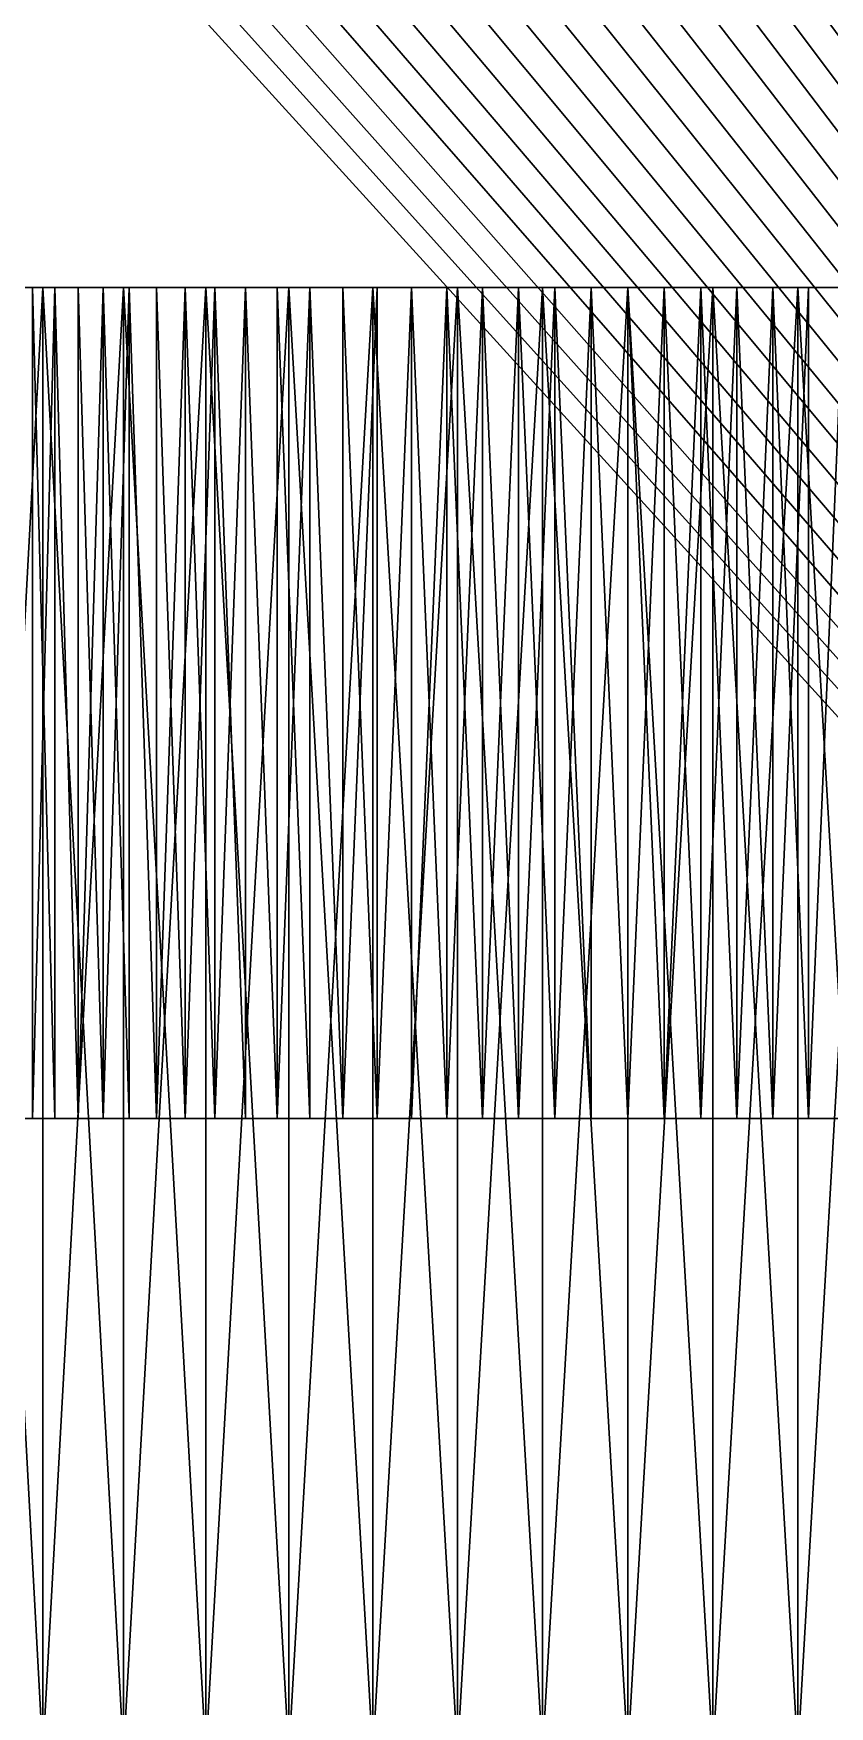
# Model space of a CAD drawing. Header units: millimetres. Extents: x 0 to 520, y -2 to 382.
# Drawn here: x 339.784 to 341.413, y 24.097 to 27.52 of the extents above; entities that cross this region are included whole.
import ezdxf

# ---------------------------------------------------------------- set-up
doc = ezdxf.new("R2010")
doc.units = ezdxf.units.MM

msp = doc.modelspace()

# ---------------------------------------------------------------- linework, layer by layer
at = {"layer": 'BRASS', "color": 52}
for points in [[(509.2, 369.2, 103), (10.8, 369.2, 103), (10.8, 10.8, 103)], [(509.2, 369.2, 103), (10.8, 10.8, 103), (509.2, 10.8, 103)], [(336.599, 36.5929, 86), (481.6847, 69.0037, 86), (499.5, 20.5, 86)], [(336.599, 36.5929, 86), (499.5, 20.5, 86), (336.5767, 36.5137, 86)], [(336.5767, 36.5137, 86), (499.5, 20.5, 86), (336.5505, 36.4357, 86)], [(336.5505, 36.4357, 86), (499.5, 20.5, 86), (336.5204, 36.3591, 86)], [(336.5204, 36.3591, 86), (499.5, 20.5, 86), (336.4866, 36.2841, 86)], [(336.4866, 36.2841, 86), (499.5, 20.5, 86), (336.4491, 36.2109, 86)], [(336.4491, 36.2109, 86), (499.5, 20.5, 86), (336.4079, 36.1396, 86)], [(336.4079, 36.1396, 86), (499.5, 20.5, 86), (336.3633, 36.0705, 86)], [(336.3633, 36.0705, 86), (499.5, 20.5, 86), (336.3153, 36.0037, 86)], [(336.3153, 36.0037, 86), (499.5, 20.5, 86), (336.264, 35.9394, 86)], [(336.264, 35.9394, 86), (499.5, 20.5, 86), (336.2095, 35.8777, 86)], [(336.2095, 35.8777, 86), (499.5, 20.5, 86), (336.1521, 35.8188, 86)], [(336.1521, 35.8188, 86), (499.5, 20.5, 86), (336.0918, 35.7629, 86)], [(336.0918, 35.7629, 86), (499.5, 20.5, 86), (336.0288, 35.71, 86)], [(336.0288, 35.71, 86), (499.5, 20.5, 86), (335.9632, 35.6603, 86)], [(335.9632, 35.6603, 86), (499.5, 20.5, 86), (335.8952, 35.614, 86)], [(335.8952, 35.614, 86), (499.5, 20.5, 86), (335.825, 35.5711, 86)], [(335.825, 35.5711, 86), (499.5, 20.5, 86), (335.7527, 35.5317, 86)], [(335.7527, 35.5317, 86), (499.5, 20.5, 86), (335.6786, 35.496, 86)], [(335.6028, 35.4641, 86), (499.5, 20.5, 86), (335.5255, 35.4359, 86)], [(335.6786, 35.496, 86), (499.5, 20.5, 86), (335.6028, 35.4641, 86)], [(335.5255, 35.4359, 86), (499.5, 20.5, 86), (335.4469, 35.4117, 86)], [(335.4469, 35.4117, 86), (499.5, 20.5, 86), (335.3672, 35.3914, 86)], [(335.2052, 35.3628, 86), (499.5, 20.5, 86), (335.1233, 35.3546, 86)], [(335.2865, 35.3751, 86), (499.5, 20.5, 86), (335.2052, 35.3628, 86)], [(335.3672, 35.3914, 86), (499.5, 20.5, 86), (335.2865, 35.3751, 86)], [(499.5, 20.5, 86), (20.5, 20.5, 86), (185.0411, 35.3505, 86)], [(499.5, 20.5, 86), (185.0411, 35.3505, 86), (334.9589, 35.3505, 86)], [(335.0411, 35.3505, 86), (499.5, 20.5, 86), (334.9589, 35.3505, 86)], [(335.1233, 35.3546, 86), (499.5, 20.5, 86), (335.0411, 35.3505, 86)]]:
    msp.add_3dface(points, dxfattribs=at)
at = {"layer": 'STEEL', "color": 8}
for points in [[(347, 48, 86), (337.2388, 35.276, 86), (347, 20, 86)], [(337.25, 35.5, 83), (347, 48, 83), (347, 23, 83)], [(337.2472, 35.3878, 83), (337.25, 35.5, 83), (347, 23, 83)], [(337.2388, 35.276, 83), (337.2472, 35.3878, 83), (347, 23, 83)], [(337.2249, 35.1647, 83), (337.2388, 35.276, 83), (347, 23, 83)], [(337.2388, 35.276, 86), (337.2249, 35.1647, 86), (347, 20, 86)], [(337.2054, 35.0542, 83), (337.2249, 35.1647, 83), (347, 23, 83)], [(337.2249, 35.1647, 86), (337.2054, 35.0542, 86), (347, 20, 86)], [(337.1804, 34.9448, 83), (337.2054, 35.0542, 83), (347, 23, 83)], [(337.2054, 35.0542, 86), (337.1804, 34.9448, 86), (347, 20, 86)], [(337.15, 34.8368, 83), (337.1804, 34.9448, 83), (347, 23, 83)], [(337.1804, 34.9448, 86), (337.15, 34.8368, 86), (347, 20, 86)], [(337.1143, 34.7305, 83), (337.15, 34.8368, 83), (347, 23, 83)], [(337.15, 34.8368, 86), (337.1143, 34.7305, 86), (347, 20, 86)], [(337.0733, 34.626, 83), (337.1143, 34.7305, 83), (347, 23, 83)], [(337.1143, 34.7305, 86), (337.0733, 34.626, 86), (347, 20, 86)], [(337.0272, 34.5238, 83), (337.0733, 34.626, 83), (347, 23, 83)], [(337.0733, 34.626, 86), (337.0272, 34.5238, 86), (347, 20, 86)], [(336.976, 34.4239, 83), (337.0272, 34.5238, 83), (347, 23, 83)], [(337.0272, 34.5238, 86), (336.976, 34.4239, 86), (347, 20, 86)], [(336.9199, 34.3268, 83), (336.976, 34.4239, 83), (347, 23, 83)], [(336.976, 34.4239, 86), (336.9199, 34.3268, 86), (347, 20, 86)], [(336.859, 34.2325, 83), (336.9199, 34.3268, 83), (347, 23, 83)], [(336.9199, 34.3268, 86), (336.859, 34.2325, 86), (347, 20, 86)], [(336.7935, 34.1414, 83), (336.859, 34.2325, 83), (347, 23, 83)], [(336.859, 34.2325, 86), (336.7935, 34.1414, 86), (347, 20, 86)], [(336.7236, 34.0537, 83), (336.7935, 34.1414, 83), (347, 23, 83)], [(336.7935, 34.1414, 86), (336.7236, 34.0537, 86), (347, 20, 86)], [(336.6494, 33.9696, 83), (336.7236, 34.0537, 83), (347, 23, 83)], [(336.7236, 34.0537, 86), (336.6494, 33.9696, 86), (347, 20, 86)], [(336.571, 33.8893, 83), (336.6494, 33.9696, 83), (347, 23, 83)], [(336.6494, 33.9696, 86), (336.571, 33.8893, 86), (347, 20, 86)], [(336.4888, 33.813, 83), (336.571, 33.8893, 83), (347, 23, 83)], [(336.571, 33.8893, 86), (336.4888, 33.813, 86), (347, 20, 86)], [(336.4029, 33.7409, 83), (336.4888, 33.813, 83), (347, 23, 83)], [(336.4888, 33.813, 86), (336.4029, 33.7409, 86), (347, 20, 86)], [(336.3134, 33.6731, 83), (336.4029, 33.7409, 83), (347, 23, 83)], [(336.4029, 33.7409, 86), (336.3134, 33.6731, 86), (347, 20, 86)], [(336.3134, 33.6731, 83), (347, 23, 83), (336.2207, 33.6099, 83)], [(336.3134, 33.6731, 86), (336.2207, 33.6099, 86), (347, 20, 86)], [(336.2207, 33.6099, 83), (347, 23, 83), (336.125, 33.5514, 83)], [(336.2207, 33.6099, 86), (336.125, 33.5514, 86), (347, 20, 86)], [(336.125, 33.5514, 83), (347, 23, 83), (336.0265, 33.4978, 83)], [(336.125, 33.5514, 86), (336.0265, 33.4978, 86), (347, 20, 86)], [(336.0265, 33.4978, 83), (347, 23, 83), (335.9254, 33.4491, 83)], [(336.0265, 33.4978, 86), (335.9254, 33.4491, 86), (347, 20, 86)], [(335.9254, 33.4491, 83), (347, 23, 83), (335.822, 33.4055, 83)], [(335.9254, 33.4491, 86), (335.822, 33.4055, 86), (347, 20, 86)], [(335.822, 33.4055, 83), (347, 23, 83), (335.7166, 33.3672, 83)], [(335.822, 33.4055, 86), (335.7166, 33.3672, 86), (347, 20, 86)], [(335.7166, 33.3672, 83), (347, 23, 83), (335.6094, 33.3341, 83)], [(335.7166, 33.3672, 86), (335.6094, 33.3341, 86), (347, 20, 86)], [(335.5007, 33.3064, 83), (347, 23, 83), (335.3907, 33.2842, 83)], [(335.5007, 33.3064, 86), (335.3907, 33.2842, 86), (347, 20, 86)], [(335.6094, 33.3341, 83), (347, 23, 83), (335.5007, 33.3064, 83)], [(335.6094, 33.3341, 86), (335.5007, 33.3064, 86), (347, 20, 86)], [(335.3907, 33.2842, 83), (347, 23, 83), (335.2798, 33.2675, 83)], [(335.3907, 33.2842, 86), (335.2798, 33.2675, 86), (347, 20, 86)], [(334.9439, 33.2507, 83), (347, 23, 83), (323, 23, 83)], [(334.9439, 33.2507, 86), (323, 20, 86), (347, 20, 86)], [(335.0561, 33.2507, 83), (347, 23, 83), (334.9439, 33.2507, 83)], [(335.0561, 33.2507, 86), (334.9439, 33.2507, 86), (347, 20, 86)], [(335.1681, 33.2563, 83), (347, 23, 83), (335.0561, 33.2507, 83)], [(335.1681, 33.2563, 86), (335.0561, 33.2507, 86), (347, 20, 86)], [(335.2798, 33.2675, 83), (347, 23, 83), (335.1681, 33.2563, 83)], [(335.2798, 33.2675, 86), (335.1681, 33.2563, 86), (347, 20, 86)], [(339.8273, 27, 74.5648), (338.2636, 27, 73.3178), (338.1582, 27, 73.4569)], [(339.7821, 27, 74.6244), (339.8273, 27, 74.5648), (338.1582, 27, 73.4569)], [(339.8273, 27, 76.4352), (338.1582, 27, 77.5431), (338.2636, 27, 77.6822)], [(339.8273, 27, 76.4352), (339.7821, 27, 76.3756), (338.1582, 27, 77.5431)], [(339.8273, 27, 74.5648), (338.3758, 27, 73.1841), (338.2636, 27, 73.3178)], [(339.8753, 27, 76.4925), (338.2636, 27, 77.6822), (338.3758, 27, 77.8159)], [(339.8753, 27, 76.4925), (339.8273, 27, 76.4352), (338.2636, 27, 77.6822)], [(339.9262, 27, 74.4526), (338.4945, 27, 73.0562), (338.3758, 27, 73.1841)], [(339.8753, 27, 74.5075), (339.9262, 27, 74.4526), (338.3758, 27, 73.1841)], [(339.8273, 27, 74.5648), (339.8753, 27, 74.5075), (338.3758, 27, 73.1841)], [(339.9262, 27, 76.5474), (338.3758, 27, 77.8159), (338.4945, 27, 77.9438)], [(339.9262, 27, 76.5474), (339.8753, 27, 76.4925), (338.3758, 27, 77.8159)], [(339.9797, 27, 74.4004), (338.4945, 27, 73.0562), (339.9262, 27, 74.4526)], [(339.9797, 27, 74.4004), (338.6194, 27, 72.9343), (338.4945, 27, 73.0562)], [(339.9797, 27, 76.5996), (339.9262, 27, 76.5474), (338.4945, 27, 77.9438)], [(338.6194, 27, 78.0657), (339.9797, 27, 76.5996), (338.4945, 27, 77.9438)], [(340.0358, 27, 74.3509), (338.6194, 27, 72.9343), (339.9797, 27, 74.4004)], [(340.0358, 27, 74.3509), (338.7502, 27, 72.8188), (338.6194, 27, 72.9343)], [(338.6194, 27, 78.0657), (340.0358, 27, 76.6491), (339.9797, 27, 76.5996)], [(338.7502, 27, 78.1812), (340.0358, 27, 76.6491), (338.6194, 27, 78.0657)], [(340.0943, 27, 74.3043), (338.7502, 27, 72.8188), (340.0358, 27, 74.3509)], [(340.0943, 27, 74.3043), (338.8867, 27, 72.71), (338.7502, 27, 72.8188)], [(338.8867, 27, 78.29), (340.0358, 27, 76.6491), (338.7502, 27, 78.1812)], [(340.155, 27, 74.2606), (338.8867, 27, 72.71), (340.0943, 27, 74.3043)], [(340.155, 27, 74.2606), (339.0284, 27, 72.6082), (338.8867, 27, 72.71)], [(338.8867, 27, 78.29), (340.0943, 27, 76.6957), (340.0358, 27, 76.6491)], [(338.8867, 27, 78.29), (340.155, 27, 76.7394), (340.0943, 27, 76.6957)], [(339.0284, 27, 78.3918), (340.155, 27, 76.7394), (338.8867, 27, 78.29)], [(340.2178, 27, 74.2201), (339.0284, 27, 72.6082), (340.155, 27, 74.2606)], [(340.2178, 27, 74.2201), (339.175, 27, 72.5135), (339.0284, 27, 72.6082)], [(339.175, 27, 78.4865), (340.155, 27, 76.7394), (339.0284, 27, 78.3918)], [(340.2826, 27, 74.1827), (339.175, 27, 72.5135), (340.2178, 27, 74.2201)], [(340.2826, 27, 74.1827), (339.3261, 27, 72.4262), (339.175, 27, 72.5135)], [(339.175, 27, 78.4865), (340.2178, 27, 76.7799), (340.155, 27, 76.7394)], [(339.3261, 27, 78.5738), (340.2178, 27, 76.7799), (339.175, 27, 78.4865)], [(340.3492, 27, 74.1485), (339.3261, 27, 72.4262), (340.2826, 27, 74.1827)], [(340.3492, 27, 74.1485), (339.4814, 27, 72.3466), (339.3261, 27, 72.4262)], [(339.3261, 27, 78.5738), (340.2826, 27, 76.8173), (340.2178, 27, 76.7799)], [(339.4814, 27, 78.6534), (340.2826, 27, 76.8173), (339.3261, 27, 78.5738)], [(340.4173, 27, 74.1178), (339.6405, 27, 72.2748), (339.4814, 27, 72.3466)], [(340.4173, 27, 74.1178), (339.4814, 27, 72.3466), (340.3492, 27, 74.1485)], [(339.4814, 27, 78.6534), (340.3492, 27, 76.8515), (340.2826, 27, 76.8173)], [(339.6405, 27, 78.7252), (340.3492, 27, 76.8515), (339.4814, 27, 78.6534)], [(339.6405, 27, 72.2748), (339.8029, 27, 72.2111), (339.8029, 24, 72.2111)], [(339.6405, 27, 72.2748), (339.8029, 24, 72.2111), (339.6405, 24, 72.2748)], [(339.8029, 27, 78.7889), (339.6405, 27, 78.7252), (339.6405, 24, 78.7252)], [(339.8029, 27, 78.7889), (339.6405, 24, 78.7252), (339.8029, 24, 78.7889)], [(340.487, 27, 74.0905), (339.8029, 27, 72.2111), (339.6405, 27, 72.2748)], [(340.487, 27, 74.0905), (339.6405, 27, 72.2748), (340.4173, 27, 74.1178)], [(339.6405, 27, 78.7252), (340.4173, 27, 76.8822), (340.3492, 27, 76.8515)], [(339.8029, 27, 78.7889), (340.4173, 27, 76.8822), (339.6405, 27, 78.7252)], [(339.8273, 25.3, 74.5648), (339.8273, 27, 74.5648), (339.7821, 25.3, 74.6244)], [(339.8273, 27, 74.5648), (339.7821, 27, 74.6244), (339.7821, 25.3, 74.6244)], [(339.7821, 25.3, 76.3756), (339.7821, 27, 76.3756), (339.8273, 25.3, 76.4352)], [(339.7821, 27, 76.3756), (339.8273, 27, 76.4352), (339.8273, 25.3, 76.4352)], [(339.8029, 27, 72.2111), (339.9684, 27, 72.1555), (339.9684, 24, 72.1555)], [(339.8029, 27, 72.2111), (339.9684, 24, 72.1555), (339.8029, 24, 72.2111)], [(339.9684, 27, 78.8445), (339.8029, 27, 78.7889), (339.8029, 24, 78.7889)], [(339.9684, 27, 78.8445), (339.8029, 24, 78.7889), (339.9684, 24, 78.8445)], [(340.5579, 27, 74.0666), (339.9684, 27, 72.1555), (339.8029, 27, 72.2111)], [(340.5579, 27, 74.0666), (339.8029, 27, 72.2111), (340.487, 27, 74.0905)], [(339.8029, 27, 78.7889), (340.487, 27, 76.9095), (340.4173, 27, 76.8822)], [(339.9684, 27, 78.8445), (340.487, 27, 76.9095), (339.8029, 27, 78.7889)], [(339.8753, 25.3, 74.5075), (339.8273, 27, 74.5648), (339.8273, 25.3, 74.5648)], [(339.8753, 27, 74.5075), (339.8273, 27, 74.5648), (339.8753, 25.3, 74.5075)], [(339.8273, 25.3, 76.4352), (339.8273, 27, 76.4352), (339.8753, 25.3, 76.4925)], [(339.8273, 27, 76.4352), (339.8753, 27, 76.4925), (339.8753, 25.3, 76.4925)], [(339.9262, 25.3, 74.4526), (339.8753, 27, 74.5075), (339.8753, 25.3, 74.5075)], [(339.9262, 27, 74.4526), (339.8753, 27, 74.5075), (339.9262, 25.3, 74.4526)], [(339.8753, 25.3, 76.4925), (339.9262, 27, 76.5474), (339.9262, 25.3, 76.5474)], [(339.8753, 27, 76.4925), (339.9262, 27, 76.5474), (339.8753, 25.3, 76.4925)], [(339.9797, 25.3, 74.4004), (339.9262, 27, 74.4526), (339.9262, 25.3, 74.4526)], [(339.9797, 27, 74.4004), (339.9262, 27, 74.4526), (339.9797, 25.3, 74.4004)], [(339.9262, 25.3, 76.5474), (339.9797, 27, 76.5996), (339.9797, 25.3, 76.5996)], [(339.9262, 27, 76.5474), (339.9797, 27, 76.5996), (339.9262, 25.3, 76.5474)], [(339.9684, 27, 72.1555), (340.1363, 27, 72.1082), (340.1363, 24, 72.1082)], [(339.9684, 27, 72.1555), (340.1363, 24, 72.1082), (339.9684, 24, 72.1555)], [(340.1363, 27, 78.8918), (339.9684, 27, 78.8445), (339.9684, 24, 78.8445)], [(340.1363, 27, 78.8918), (339.9684, 24, 78.8445), (340.1363, 24, 78.8918)], [(340.6299, 27, 74.0464), (340.1363, 27, 72.1082), (339.9684, 27, 72.1555)], [(340.6299, 27, 74.0464), (339.9684, 27, 72.1555), (340.5579, 27, 74.0666)], [(339.9684, 27, 78.8445), (340.5579, 27, 76.9334), (340.487, 27, 76.9095)], [(339.9684, 27, 78.8445), (340.6299, 27, 76.9536), (340.5579, 27, 76.9334)], [(340.1363, 27, 78.8918), (340.6299, 27, 76.9536), (339.9684, 27, 78.8445)], [(340.0358, 25.3, 74.3509), (339.9797, 27, 74.4004), (339.9797, 25.3, 74.4004)], [(340.0358, 27, 74.3509), (339.9797, 27, 74.4004), (340.0358, 25.3, 74.3509)], [(339.9797, 25.3, 76.5996), (339.9797, 27, 76.5996), (340.0358, 25.3, 76.6491)], [(339.9797, 27, 76.5996), (340.0358, 27, 76.6491), (340.0358, 25.3, 76.6491)], [(340.0943, 25.3, 74.3043), (340.0943, 27, 74.3043), (340.0358, 25.3, 74.3509)], [(340.0943, 27, 74.3043), (340.0358, 27, 74.3509), (340.0358, 25.3, 74.3509)], [(340.0358, 25.3, 76.6491), (340.0358, 27, 76.6491), (340.0943, 25.3, 76.6957)], [(340.0358, 27, 76.6491), (340.0943, 27, 76.6957), (340.0943, 25.3, 76.6957)], [(340.155, 25.3, 74.2606), (340.0943, 27, 74.3043), (340.0943, 25.3, 74.3043)], [(340.155, 27, 74.2606), (340.0943, 27, 74.3043), (340.155, 25.3, 74.2606)], [(340.0943, 25.3, 76.6957), (340.155, 27, 76.7394), (340.155, 25.3, 76.7394)], [(340.0943, 27, 76.6957), (340.155, 27, 76.7394), (340.0943, 25.3, 76.6957)], [(340.1363, 27, 72.1082), (340.3065, 27, 72.0694), (340.3065, 24, 72.0694)], [(340.1363, 27, 72.1082), (340.3065, 24, 72.0694), (340.1363, 24, 72.1082)], [(340.3065, 27, 78.9306), (340.1363, 27, 78.8918), (340.1363, 24, 78.8918)], [(340.3065, 27, 78.9306), (340.1363, 24, 78.8918), (340.3065, 24, 78.9306)], [(340.7028, 27, 74.0297), (340.1363, 27, 72.1082), (340.6299, 27, 74.0464)], [(340.7028, 27, 74.0297), (340.3065, 27, 72.0694), (340.1363, 27, 72.1082)], [(340.3065, 27, 78.9306), (340.6299, 27, 76.9536), (340.1363, 27, 78.8918)], [(340.2178, 25.3, 74.2201), (340.155, 27, 74.2606), (340.155, 25.3, 74.2606)], [(340.2178, 27, 74.2201), (340.155, 27, 74.2606), (340.2178, 25.3, 74.2201)], [(340.155, 27, 76.7394), (340.2178, 27, 76.7799), (340.155, 25.3, 76.7394)], [(340.155, 25.3, 76.7394), (340.2178, 27, 76.7799), (340.2178, 25.3, 76.7799)], [(340.2826, 27, 74.1827), (340.2178, 27, 74.2201), (340.2826, 25.3, 74.1827)], [(340.2826, 25.3, 74.1827), (340.2178, 27, 74.2201), (340.2178, 25.3, 74.2201)], [(340.2178, 25.3, 76.7799), (340.2178, 27, 76.7799), (340.2826, 25.3, 76.8173)], [(340.2178, 27, 76.7799), (340.2826, 27, 76.8173), (340.2826, 25.3, 76.8173)], [(340.3492, 27, 74.1485), (340.2826, 27, 74.1827), (340.3492, 25.3, 74.1485)], [(340.3492, 25.3, 74.1485), (340.2826, 27, 74.1827), (340.2826, 25.3, 74.1827)], [(340.2826, 27, 76.8173), (340.3492, 27, 76.8515), (340.2826, 25.3, 76.8173)], [(340.2826, 25.3, 76.8173), (340.3492, 27, 76.8515), (340.3492, 25.3, 76.8515)], [(340.3065, 27, 72.0694), (340.4784, 27, 72.0391), (340.4784, 24, 72.0391)], [(340.3065, 27, 72.0694), (340.4784, 24, 72.0391), (340.3065, 24, 72.0694)], [(340.4784, 27, 78.9609), (340.3065, 27, 78.9306), (340.3065, 24, 78.9306)], [(340.4784, 27, 78.9609), (340.3065, 24, 78.9306), (340.4784, 24, 78.9609)], [(340.7764, 27, 74.0168), (340.4784, 27, 72.0391), (340.3065, 27, 72.0694)], [(340.7764, 27, 74.0168), (340.3065, 27, 72.0694), (340.7028, 27, 74.0297)], [(340.3065, 27, 78.9306), (340.7028, 27, 76.9703), (340.6299, 27, 76.9536)], [(340.4784, 27, 78.9609), (340.7028, 27, 76.9703), (340.3065, 27, 78.9306)], [(340.4173, 27, 74.1178), (340.3492, 27, 74.1485), (340.4173, 25.3, 74.1178)], [(340.4173, 25.3, 74.1178), (340.3492, 27, 74.1485), (340.3492, 25.3, 74.1485)], [(340.3492, 25.3, 76.8515), (340.3492, 27, 76.8515), (340.4173, 25.3, 76.8822)], [(340.3492, 27, 76.8515), (340.4173, 27, 76.8822), (340.4173, 25.3, 76.8822)], [(340.487, 27, 74.0905), (340.4173, 27, 74.1178), (340.487, 25.3, 74.0905)], [(340.487, 25.3, 74.0905), (340.4173, 27, 74.1178), (340.4173, 25.3, 74.1178)], [(340.4173, 27, 76.8822), (340.487, 27, 76.9095), (340.4173, 25.3, 76.8822)], [(340.4173, 25.3, 76.8822), (340.487, 27, 76.9095), (340.487, 25.3, 76.9095)], [(340.4784, 27, 72.0391), (340.6515, 27, 72.0174), (340.6515, 24, 72.0174)], [(340.4784, 27, 72.0391), (340.6515, 24, 72.0174), (340.4784, 24, 72.0391)], [(340.6515, 27, 78.9826), (340.4784, 24, 78.9609), (340.6515, 24, 78.9826)], [(340.6515, 27, 78.9826), (340.4784, 27, 78.9609), (340.4784, 24, 78.9609)], [(340.8506, 27, 74.0075), (340.6515, 27, 72.0174), (340.4784, 27, 72.0391)], [(340.8506, 27, 74.0075), (340.4784, 27, 72.0391), (340.7764, 27, 74.0168)], [(340.4784, 27, 78.9609), (340.7764, 27, 76.9832), (340.7028, 27, 76.9703)], [(340.4784, 27, 78.9609), (340.8506, 27, 76.9925), (340.7764, 27, 76.9832)], [(340.6515, 27, 78.9826), (340.8506, 27, 76.9925), (340.4784, 27, 78.9609)], [(340.5579, 25.3, 74.0666), (340.5579, 27, 74.0666), (340.487, 25.3, 74.0905)], [(340.5579, 27, 74.0666), (340.487, 27, 74.0905), (340.487, 25.3, 74.0905)], [(340.487, 27, 76.9095), (340.5579, 27, 76.9334), (340.487, 25.3, 76.9095)], [(340.487, 25.3, 76.9095), (340.5579, 27, 76.9334), (340.5579, 25.3, 76.9334)], [(340.6299, 27, 74.0464), (340.5579, 27, 74.0666), (340.6299, 25.3, 74.0464)], [(340.6299, 25.3, 74.0464), (340.5579, 27, 74.0666), (340.5579, 25.3, 74.0666)], [(340.5579, 27, 76.9334), (340.6299, 27, 76.9536), (340.5579, 25.3, 76.9334)], [(340.5579, 25.3, 76.9334), (340.6299, 27, 76.9536), (340.6299, 25.3, 76.9536)], [(340.7028, 27, 74.0297), (340.6299, 27, 74.0464), (340.7028, 25.3, 74.0297)], [(340.7028, 25.3, 74.0297), (340.6299, 27, 74.0464), (340.6299, 25.3, 74.0464)], [(340.6299, 27, 76.9536), (340.7028, 27, 76.9703), (340.6299, 25.3, 76.9536)], [(340.6299, 25.3, 76.9536), (340.7028, 27, 76.9703), (340.7028, 25.3, 76.9703)], [(340.6515, 27, 72.0174), (340.8255, 27, 72.0044), (340.8255, 24, 72.0044)], [(340.6515, 27, 72.0174), (340.8255, 24, 72.0044), (340.6515, 24, 72.0174)], [(340.8255, 27, 78.9956), (340.6515, 27, 78.9826), (340.6515, 24, 78.9826)], [(340.8255, 27, 78.9956), (340.6515, 24, 78.9826), (340.8255, 24, 78.9956)], [(340.9252, 27, 74.0019), (340.6515, 27, 72.0174), (340.8506, 27, 74.0075)], [(340.9252, 27, 74.0019), (340.8255, 27, 72.0044), (340.6515, 27, 72.0174)], [(340.8255, 27, 78.9956), (340.8506, 27, 76.9925), (340.6515, 27, 78.9826)], [(340.7764, 27, 74.0168), (340.7028, 27, 74.0297), (340.7764, 25.3, 74.0168)], [(340.7764, 25.3, 74.0168), (340.7028, 27, 74.0297), (340.7028, 25.3, 74.0297)], [(340.7028, 27, 76.9703), (340.7764, 27, 76.9832), (340.7028, 25.3, 76.9703)], [(340.7028, 25.3, 76.9703), (340.7764, 27, 76.9832), (340.7764, 25.3, 76.9832)], [(340.8506, 27, 74.0075), (340.7764, 27, 74.0168), (340.8506, 25.3, 74.0075)], [(340.8506, 25.3, 74.0075), (340.7764, 27, 74.0168), (340.7764, 25.3, 74.0168)], [(340.7764, 27, 76.9832), (340.8506, 27, 76.9925), (340.7764, 25.3, 76.9832)], [(340.7764, 25.3, 76.9832), (340.8506, 27, 76.9925), (340.8506, 25.3, 76.9925)], [(340.8255, 27, 72.0044), (341, 27, 72), (341, 24, 72)], [(340.8255, 27, 72.0044), (341, 24, 72), (340.8255, 24, 72.0044)], [(341, 27, 79), (340.8255, 24, 78.9956), (341, 24, 79)], [(341, 27, 79), (340.8255, 27, 78.9956), (340.8255, 24, 78.9956)], [(341, 27, 74), (340.8255, 27, 72.0044), (340.9252, 27, 74.0019)], [(341, 27, 74), (341, 27, 72), (340.8255, 27, 72.0044)], [(340.8255, 27, 78.9956), (340.9252, 27, 76.9981), (340.8506, 27, 76.9925)], [(341, 27, 79), (340.9252, 27, 76.9981), (340.8255, 27, 78.9956)], [(340.9252, 27, 74.0019), (340.8506, 27, 74.0075), (340.9252, 25.3, 74.0019)], [(340.9252, 25.3, 74.0019), (340.8506, 27, 74.0075), (340.8506, 25.3, 74.0075)], [(340.8506, 25.3, 76.9925), (340.9252, 27, 76.9981), (340.9252, 25.3, 76.9981)], [(340.8506, 27, 76.9925), (340.9252, 27, 76.9981), (340.8506, 25.3, 76.9925)], [(341, 27, 79), (341, 27, 77), (340.9252, 27, 76.9981)], [(341, 27, 74), (340.9252, 27, 74.0019), (341, 25.3, 74)], [(341, 25.3, 74), (340.9252, 27, 74.0019), (340.9252, 25.3, 74.0019)], [(340.9252, 25.3, 76.9981), (340.9252, 27, 76.9981), (341, 25.3, 77)], [(340.9252, 27, 76.9981), (341, 27, 77), (341, 25.3, 77)], [(341.1745, 27, 78.9956), (341, 27, 79), (341, 24, 79)], [(341.1745, 27, 78.9956), (341, 24, 79), (341.1745, 24, 78.9956)], [(341, 27, 72), (341.1745, 27, 72.0044), (341.1745, 24, 72.0044)], [(341, 27, 72), (341.1745, 24, 72.0044), (341, 24, 72)], [(341.0748, 27, 74.0019), (341, 27, 72), (341, 27, 74)], [(341.0748, 27, 74.0019), (341.1745, 27, 72.0044), (341, 27, 72)], [(341, 27, 79), (341.0748, 27, 76.9981), (341, 27, 77)], [(341.1745, 27, 78.9956), (341.0748, 27, 76.9981), (341, 27, 79)], [(341, 27, 77), (341.0748, 27, 76.9981), (341, 25.3, 77)], [(341, 25.3, 77), (341.0748, 27, 76.9981), (341.0748, 25.3, 76.9981)], [(341.0748, 27, 74.0019), (341, 27, 74), (341.0748, 25.3, 74.0019)], [(341.0748, 25.3, 74.0019), (341, 27, 74), (341, 25.3, 74)], [(341.1494, 27, 74.0075), (341.1745, 27, 72.0044), (341.0748, 27, 74.0019)], [(341.3485, 27, 78.9826), (341.1494, 27, 76.9925), (341.0748, 27, 76.9981)], [(341.3485, 27, 78.9826), (341.0748, 27, 76.9981), (341.1745, 27, 78.9956)], [(341.0748, 25.3, 76.9981), (341.1494, 27, 76.9925), (341.1494, 25.3, 76.9925)], [(341.0748, 27, 76.9981), (341.1494, 27, 76.9925), (341.0748, 25.3, 76.9981)], [(341.1494, 27, 74.0075), (341.0748, 27, 74.0019), (341.1494, 25.3, 74.0075)], [(341.1494, 25.3, 74.0075), (341.0748, 27, 74.0019), (341.0748, 25.3, 74.0019)], [(341.1494, 27, 74.0075), (341.3485, 27, 72.0174), (341.1745, 27, 72.0044)], [(341.2236, 27, 74.0168), (341.3485, 27, 72.0174), (341.1494, 27, 74.0075)], [(341.5216, 27, 78.9609), (341.2236, 27, 76.9832), (341.1494, 27, 76.9925)], [(341.5216, 27, 78.9609), (341.1494, 27, 76.9925), (341.3485, 27, 78.9826)], [(341.1494, 25.3, 76.9925), (341.2236, 27, 76.9832), (341.2236, 25.3, 76.9832)], [(341.1494, 27, 76.9925), (341.2236, 27, 76.9832), (341.1494, 25.3, 76.9925)], [(341.2236, 25.3, 74.0168), (341.1494, 27, 74.0075), (341.1494, 25.3, 74.0075)], [(341.2236, 27, 74.0168), (341.1494, 27, 74.0075), (341.2236, 25.3, 74.0168)], [(341.3485, 27, 78.9826), (341.1745, 24, 78.9956), (341.3485, 24, 78.9826)], [(341.3485, 27, 78.9826), (341.1745, 27, 78.9956), (341.1745, 24, 78.9956)], [(341.1745, 27, 72.0044), (341.3485, 27, 72.0174), (341.3485, 24, 72.0174)], [(341.1745, 27, 72.0044), (341.3485, 24, 72.0174), (341.1745, 24, 72.0044)], [(341.2236, 27, 74.0168), (341.5216, 27, 72.0391), (341.3485, 27, 72.0174)], [(341.2972, 27, 74.0297), (341.5216, 27, 72.0391), (341.2236, 27, 74.0168)], [(341.6935, 27, 78.9306), (341.2972, 27, 76.9703), (341.2236, 27, 76.9832)], [(341.6935, 27, 78.9306), (341.2236, 27, 76.9832), (341.5216, 27, 78.9609)], [(341.2236, 25.3, 76.9832), (341.2972, 27, 76.9703), (341.2972, 25.3, 76.9703)], [(341.2236, 27, 76.9832), (341.2972, 27, 76.9703), (341.2236, 25.3, 76.9832)], [(341.2972, 25.3, 74.0297), (341.2236, 27, 74.0168), (341.2236, 25.3, 74.0168)], [(341.2972, 27, 74.0297), (341.2236, 27, 74.0168), (341.2972, 25.3, 74.0297)], [(341.2972, 27, 74.0297), (341.6935, 27, 72.0694), (341.5216, 27, 72.0391)], [(341.3701, 27, 74.0464), (341.6935, 27, 72.0694), (341.2972, 27, 74.0297)], [(341.8637, 27, 78.8918), (341.3701, 27, 76.9536), (341.2972, 27, 76.9703)], [(341.8637, 27, 78.8918), (341.2972, 27, 76.9703), (341.6935, 27, 78.9306)], [(341.2972, 25.3, 76.9703), (341.3701, 27, 76.9536), (341.3701, 25.3, 76.9536)], [(341.2972, 27, 76.9703), (341.3701, 27, 76.9536), (341.2972, 25.3, 76.9703)], [(341.3701, 25.3, 74.0464), (341.2972, 27, 74.0297), (341.2972, 25.3, 74.0297)], [(341.3701, 27, 74.0464), (341.2972, 27, 74.0297), (341.3701, 25.3, 74.0464)], [(341.3485, 27, 78.9826), (341.3485, 24, 78.9826), (341.5216, 24, 78.9609)], [(341.5216, 27, 78.9609), (341.3485, 27, 78.9826), (341.5216, 24, 78.9609)], [(341.5216, 27, 72.0391), (341.5216, 24, 72.0391), (341.3485, 24, 72.0174)], [(341.3485, 27, 72.0174), (341.5216, 27, 72.0391), (341.3485, 24, 72.0174)], [(341.3701, 27, 74.0464), (341.8637, 27, 72.1082), (341.6935, 27, 72.0694)], [(341.4421, 27, 74.0666), (341.8637, 27, 72.1082), (341.3701, 27, 74.0464)], [(341.8637, 27, 78.8918), (341.4421, 27, 76.9334), (341.3701, 27, 76.9536)], [(341.3701, 25.3, 76.9536), (341.4421, 27, 76.9334), (341.4421, 25.3, 76.9334)], [(341.3701, 27, 76.9536), (341.4421, 27, 76.9334), (341.3701, 25.3, 76.9536)], [(341.4421, 25.3, 74.0666), (341.4421, 27, 74.0666), (341.3701, 25.3, 74.0464)], [(341.4421, 27, 74.0666), (341.3701, 27, 74.0464), (341.3701, 25.3, 74.0464)], [(339.8273, 25.3, 76.4352), (339.5005, 25.3, 75.5374), (339.5116, 25.3, 75.6865)], [(339.9797, 25.3, 76.5996), (339.5005, 25.3, 75.5374), (339.8273, 25.3, 76.4352)], [(340.0943, 25.3, 76.6957), (339.5005, 25.3, 75.5374), (339.9797, 25.3, 76.5996)], [(340.0943, 25.3, 76.6957), (339.5042, 25.3, 75.3879), (339.5005, 25.3, 75.5374)], [(340.0943, 25.3, 76.6957), (339.5116, 25.3, 75.3135), (339.5042, 25.3, 75.3879)], [(339.8273, 25.3, 76.4352), (339.5116, 25.3, 75.6865), (339.5781, 25.3, 75.9777)], [(340.155, 25.3, 76.7394), (339.5116, 25.3, 75.3135), (340.0943, 25.3, 76.6957)], [(340.155, 25.3, 76.7394), (339.5781, 25.3, 75.0223), (339.5116, 25.3, 75.3135)], [(339.8273, 25.3, 76.4352), (339.5781, 25.3, 75.9777), (339.7821, 25.3, 76.3756)], [(340.155, 25.3, 76.7394), (339.6652, 25.3, 74.8157), (339.5781, 25.3, 75.0223)], [(340.155, 25.3, 76.7394), (339.7821, 25.3, 74.6244), (339.6652, 25.3, 74.8157)], [(339.7821, 25.3, 74.6244), (339.8753, 25.3, 74.5075), (339.8273, 25.3, 74.5648)], [(340.155, 25.3, 76.7394), (339.8753, 25.3, 74.5075), (339.7821, 25.3, 74.6244)], [(339.9262, 25.3, 76.5474), (339.8273, 25.3, 76.4352), (339.8753, 25.3, 76.4925)], [(339.9797, 25.3, 76.5996), (339.8273, 25.3, 76.4352), (339.9262, 25.3, 76.5474)], [(340.155, 25.3, 76.7394), (339.9262, 25.3, 74.4526), (339.8753, 25.3, 74.5075)], [(340.155, 25.3, 76.7394), (339.9797, 25.3, 74.4004), (339.9262, 25.3, 74.4526)], [(340.0943, 25.3, 76.6957), (339.9797, 25.3, 76.5996), (340.0358, 25.3, 76.6491)], [(340.3492, 25.3, 76.8515), (339.9797, 25.3, 74.4004), (340.155, 25.3, 76.7394)], [(340.3492, 25.3, 76.8515), (340.0358, 25.3, 74.3509), (339.9797, 25.3, 74.4004)], [(340.3492, 25.3, 76.8515), (340.0943, 25.3, 74.3043), (340.0358, 25.3, 74.3509)], [(340.3492, 25.3, 76.8515), (340.155, 25.3, 74.2606), (340.0943, 25.3, 74.3043)], [(340.2826, 25.3, 76.8173), (340.155, 25.3, 76.7394), (340.2178, 25.3, 76.7799)], [(340.3492, 25.3, 76.8515), (340.2178, 25.3, 74.2201), (340.155, 25.3, 74.2606)], [(340.3492, 25.3, 76.8515), (340.155, 25.3, 76.7394), (340.2826, 25.3, 76.8173)], [(340.3492, 25.3, 74.1485), (340.2826, 25.3, 74.1827), (340.2178, 25.3, 74.2201)], [(340.3492, 25.3, 76.8515), (340.3492, 25.3, 74.1485), (340.2178, 25.3, 74.2201)], [(340.487, 25.3, 76.9095), (340.3492, 25.3, 76.8515), (340.4173, 25.3, 76.8822)], [(340.5579, 25.3, 76.9334), (340.3492, 25.3, 74.1485), (340.3492, 25.3, 76.8515)], [(340.5579, 25.3, 76.9334), (340.4173, 25.3, 74.1178), (340.3492, 25.3, 74.1485)], [(340.5579, 25.3, 76.9334), (340.3492, 25.3, 76.8515), (340.487, 25.3, 76.9095)], [(340.6299, 25.3, 74.0464), (340.487, 25.3, 74.0905), (340.4173, 25.3, 74.1178)], [(340.7764, 25.3, 76.9832), (340.6299, 25.3, 74.0464), (340.4173, 25.3, 74.1178)], [(340.7764, 25.3, 76.9832), (340.4173, 25.3, 74.1178), (340.5579, 25.3, 76.9334)], [(340.6299, 25.3, 74.0464), (340.5579, 25.3, 74.0666), (340.487, 25.3, 74.0905)], [(340.7028, 25.3, 76.9703), (340.5579, 25.3, 76.9334), (340.6299, 25.3, 76.9536)], [(340.7764, 25.3, 76.9832), (340.5579, 25.3, 76.9334), (340.7028, 25.3, 76.9703)], [(340.7764, 25.3, 74.0168), (340.7028, 25.3, 74.0297), (340.6299, 25.3, 74.0464)], [(340.9252, 25.3, 76.9981), (340.7764, 25.3, 74.0168), (340.6299, 25.3, 74.0464)], [(340.9252, 25.3, 76.9981), (340.6299, 25.3, 74.0464), (340.7764, 25.3, 76.9832)], [(340.9252, 25.3, 76.9981), (340.7764, 25.3, 76.9832), (340.8506, 25.3, 76.9925)], [(341.1494, 25.3, 76.9925), (340.8506, 25.3, 74.0075), (340.7764, 25.3, 74.0168)], [(341.1494, 25.3, 76.9925), (340.7764, 25.3, 74.0168), (340.9252, 25.3, 76.9981)], [(341.1494, 25.3, 76.9925), (340.9252, 25.3, 74.0019), (340.8506, 25.3, 74.0075)], [(341.1494, 25.3, 76.9925), (340.9252, 25.3, 76.9981), (341, 25.3, 77)], [(341.2236, 25.3, 76.9832), (340.9252, 25.3, 74.0019), (341.1494, 25.3, 76.9925)], [(341.2236, 25.3, 76.9832), (341, 25.3, 74), (340.9252, 25.3, 74.0019)], [(341.1494, 25.3, 76.9925), (341, 25.3, 77), (341.0748, 25.3, 76.9981)], [(341.3701, 25.3, 76.9536), (341, 25.3, 74), (341.2236, 25.3, 76.9832)], [(341.3701, 25.3, 76.9536), (341.0748, 25.3, 74.0019), (341, 25.3, 74)], [(341.513, 25.3, 76.9095), (341.0748, 25.3, 74.0019), (341.3701, 25.3, 76.9536)], [(341.513, 25.3, 76.9095), (341.1494, 25.3, 74.0075), (341.0748, 25.3, 74.0019)], [(341.513, 25.3, 76.9095), (341.2236, 25.3, 74.0168), (341.1494, 25.3, 74.0075)], [(341.3701, 25.3, 76.9536), (341.2236, 25.3, 76.9832), (341.2972, 25.3, 76.9703)], [(341.513, 25.3, 76.9095), (341.2972, 25.3, 74.0297), (341.2236, 25.3, 74.0168)], [(341.513, 25.3, 76.9095), (341.3701, 25.3, 74.0464), (341.2972, 25.3, 74.0297)], [(341.513, 25.3, 76.9095), (341.3701, 25.3, 76.9536), (341.4421, 25.3, 76.9334)], [(341.513, 25.3, 76.9095), (341.4421, 25.3, 74.0666), (341.3701, 25.3, 74.0464)]]:
    msp.add_3dface(points, dxfattribs=at)

doc.saveas('drawing.dxf')
